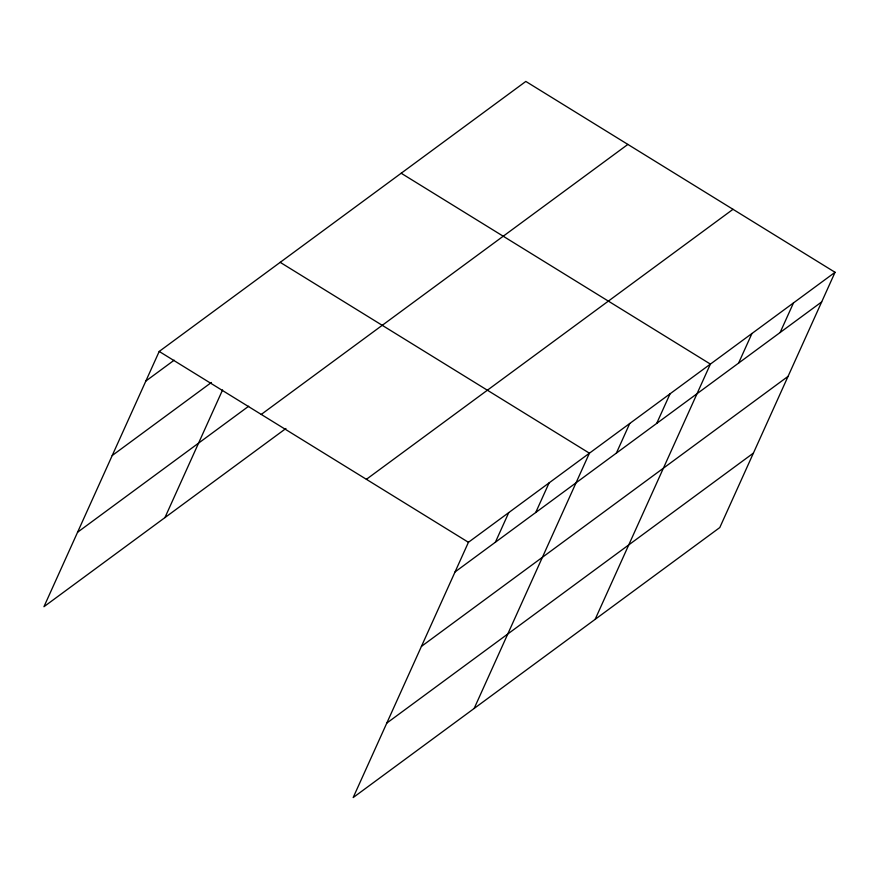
<?xml version="1.0" encoding="UTF-8"?>
<svg xmlns="http://www.w3.org/2000/svg" width="879" height="879" viewBox="0 0 879 879"><rect width="100%" height="100%" fill="white"/><g stroke="black" fill="none" stroke-linecap="round" stroke-linejoin="round"><path stroke-width="1.32" d="M835.05 272.292L468.43 542.299L353.171 797.561L719.791 527.554L835.05 272.292L525.829 81.439L159.209 351.446L43.95 606.708L285.917 428.502M164.933 517.599L222.585 389.935M495.382 542.222L508.754 512.6M535.707 512.512L549.089 482.901M474.155 708.452L589.413 453.19L280.192 262.338M616.366 453.114L629.738 423.491M656.69 423.414L670.073 393.792M595.138 619.354L710.397 364.093L401.176 173.24M738.58 363.115L751.952 333.493M780.123 332.515L793.495 302.892M145.826 381.068L174.174 360.192M112.204 455.531L211.399 382.475M77.572 532.245L248.691 406.219M261.25 414.427L627.87 144.42M366.389 479.319L733.009 209.312M455.058 571.921L821.678 301.915M421.437 646.384L788.056 376.377M386.793 723.098L753.413 453.092M159.209 351.446L468.43 542.299"/></g></svg>
